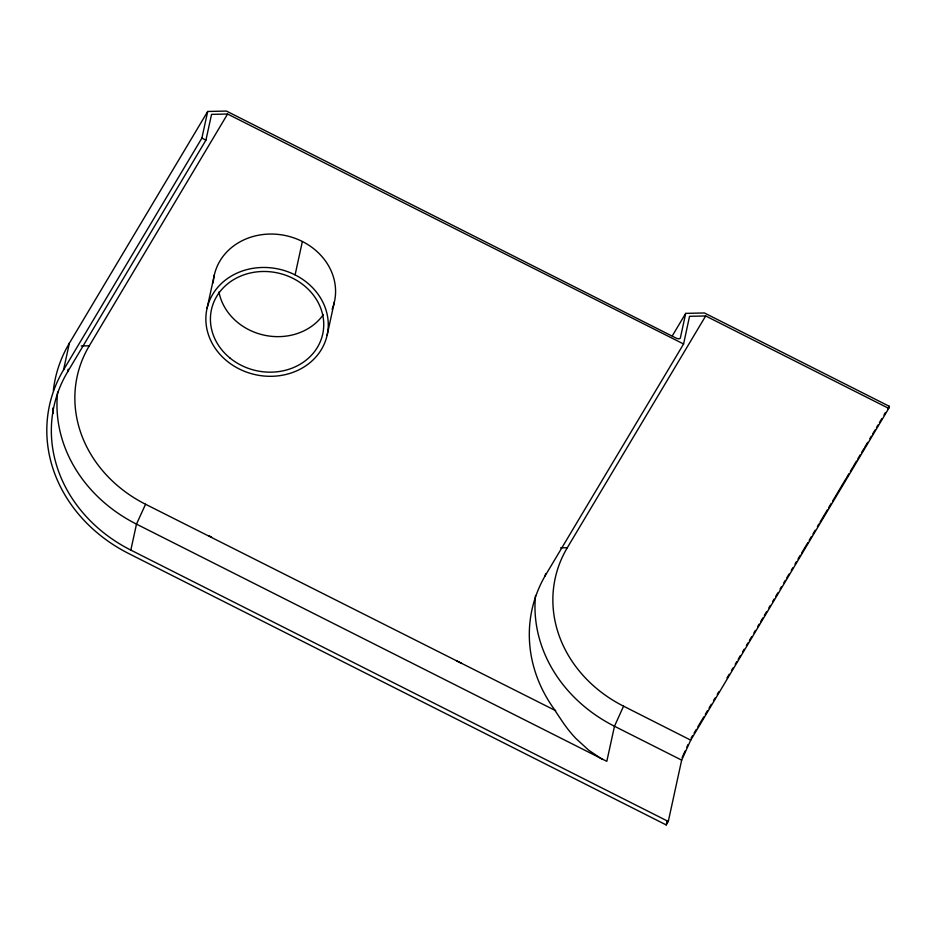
<?xml version="1.0" encoding="UTF-8"?>
<svg xmlns="http://www.w3.org/2000/svg" width="936" height="936" viewBox="0 0 936 936"><rect width="100%" height="100%" fill="white"/><g stroke="black" fill="none" stroke-linecap="round" stroke-linejoin="round"><path stroke-width="1.4" d="M554.732 709.909A149.971 132.07 12.5 0 1 545.08 575.909L683.584 343.992L689.539 316.298L705.674 315.959L888.732 408.388L690.721 740.142L681.665 760.137L668.292 821.457L666.221 824.932L128.758 553.574A151.913 133.38 12.3 0 1 63.554 369.86L69.369 343.219L207.698 111.466L226.43 111.068L675.874 337.99A4.563 2.094 30.8 0 0 680.367 337.896L685.714 313.373L704.445 312.975L889.2 406.259L888.732 408.388M668.292 821.457L130.829 550.099A147.362 129.379 12.3 0 1 67.591 371.896L68.176 369.182M63.554 369.86L201.883 138.107L207.698 111.466M130.829 550.099L136.492 524.125L145.548 504.258A131.04 115.046 12.3 0 1 89.306 345.793L227.588 114.028L683.584 343.992M207.043 308.4L214.344 274.927M295.097 274.891L302.375 241.5M327.097 335.369A61.53 54.077 12.2 0 0 247.42 269.474A61.53 54.077 12.2 0 0 226.688 360.816A61.53 54.077 12.2 0 0 327.097 335.369L334.386 301.93M545.15 575.944L545.606 573.815M666.221 824.932L667.146 820.697M67.591 371.896L205.92 140.143L211.559 114.379L227.588 114.028M705.674 315.959L567.321 547.7A131.04 115.046 12.3 0 0 623.563 706.177L614.472 726.254L606.82 761.331L136.492 524.125A147.362 129.238 12.2 0 1 57.669 392.079M682.122 757.575L685.058 751.082M686.825 747.185L688.007 744.588M672.259 335.93L685.714 313.373M691.096 738.141L692.593 735.637M694.091 733.134L696.337 729.378M697.823 726.874L703.813 716.859M705.299 714.355L707.546 710.6M709.043 708.084L711.29 704.328M713.524 700.573L715.022 698.069M717.268 694.313L718.754 691.809M726.98 678.027L729.226 674.271M731.472 670.515L732.958 668.012M735.205 664.256L736.702 661.752M738.2 659.248L740.434 655.492M742.681 651.725L744.178 649.221M746.413 645.466L747.911 642.962M749.408 640.458L751.655 636.702M753.889 632.947L755.387 630.443M757.633 626.687L759.131 624.172M760.617 621.668L762.863 617.912M764.361 615.408L766.607 611.653M768.842 607.897L770.34 605.393M772.586 601.637L774.084 599.134M775.57 596.618L777.816 592.862M780.062 589.107L781.548 586.603M783.795 582.847L785.292 580.343M786.79 577.84L789.025 574.084M791.271 570.328L792.769 567.813M795.015 564.057L796.501 561.553M797.998 559.049L800.245 555.294M801.742 552.79L807.721 542.775M809.207 540.259L811.453 536.504M812.951 534L815.197 530.244M817.432 526.488L818.93 523.985M820.041 522.136L823.75 515.9M824.16 515.221L827.471 509.675M828.652 507.698L831.191 503.439M832.677 500.947L834.912 497.215M835.38 496.431L846.062 478.518M846.589 477.641L849.046 473.534M850.333 471.381L852.755 467.31M853.316 466.374L856.475 461.074M857.809 458.862L860.196 454.849M861.541 452.591L863.916 448.613M864.536 447.583L867.637 442.389M869.86 438.656L871.346 436.164M872.75 433.813L875.066 429.928M876.494 427.541L878.05 424.944M879.477 422.534L881.759 418.72M883.97 415.022L885.479 412.483M887.702 408.763L889.2 406.259M602.433 759.482L588.639 750.145L575.827 738.422A124.546 117.772 50.1 0 1 562.501 721.738L554.615 709.968M81.257 345.969L89.306 345.793M560.617 547.852L567.321 547.7M681.665 760.137L614.472 726.254A147.362 129.379 12.3 0 1 535.532 595.471M145.548 504.258L555.727 710.716M201.883 138.107L205.92 140.143M623.563 706.177L690.721 740.142M208.974 535.79L211.583 537.112M456.452 660.746L461.659 663.378M213.232 282.859A61.53 54.019 12.3 0 1 286.147 235.708A61.53 54.019 12.3 0 1 332.093 309.266M53.013 413.595A151.913 133.38 12.3 0 1 52.685 408.119M53.34 390.64A151.913 133.38 12.3 0 1 69.369 343.219M323.236 314.777A56.967 50.017 12.3 0 1 264.139 335.158A56.967 50.017 12.3 0 1 218.954 291.974M229.999 358.055A56.967 50.017 12.3 0 0 322.733 333.988A56.967 50.017 12.3 0 0 248.52 273.429A56.967 50.017 12.3 0 0 229.999 358.055"/></g></svg>
